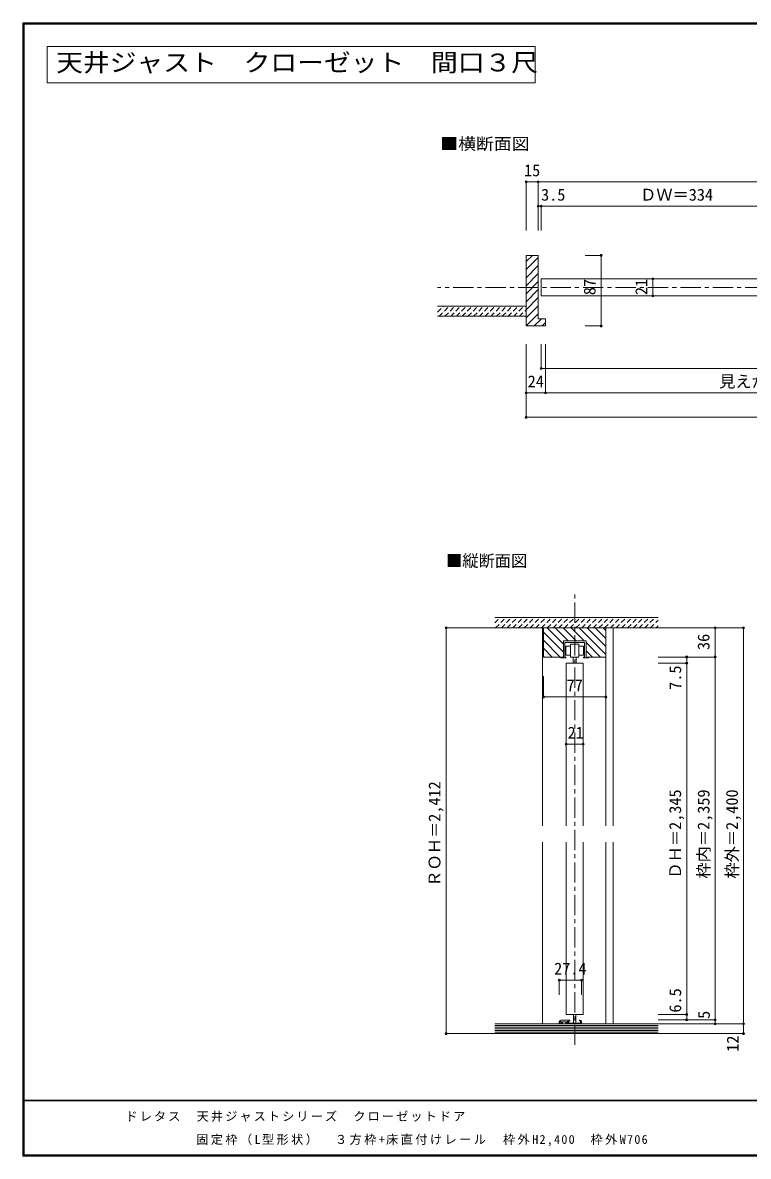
# Model space of a CAD drawing. Units: millimetres at full size, sheet at 1:5. Extents: x -973 to 977, y -718 to 696.
# Drawn here: x -973 to -79, y -701 to 696 of the extents above; entities that cross this region are included whole.
import ezdxf
from ezdxf.enums import TextEntityAlignment as Align

# ---------------------------------------------------------------- set-up
doc = ezdxf.new("R2010")
doc.units = ezdxf.units.MM
doc.header["$LTSCALE"] = 5
doc.header["$PDMODE"] = 32
doc.header["$PDSIZE"] = 2.5
doc.linetypes.add('CHAIN1', pattern=[8, 5, -1, 1, -1])
doc.linetypes.add('DASHED1', pattern=[1.8, 1.2, -0.6])
for name, color, linetype, lineweight in [('0-1_通り芯', 4, 'CHAIN1', 9), ('0-3_仕上げ', 2, 'Continuous', 9), ('0-4_枠', 7, 'Continuous', 9), ('0-6_扉', 6, 'Continuous', 9), ('0-7_金物', 7, 'Continuous', 9), ('0-A_文字', 3, 'Continuous', 9), ('0-B_寸法', 7, 'Continuous', 9), ('0-C_ハッチ', 4, 'DASHED1', 9), ('F-1_枠', 6, 'Continuous', 9)]:
    doc.layers.add(name, color=color, linetype=linetype, lineweight=lineweight)
doc.layers.add('F-A_文字', color=7, linetype='Continuous')
doc.styles.add('ＭＳ ゴシック', font='')
doc.styles.get('ＭＳ ゴシック').set_extended_font_data('MS Gothic')

msp = doc.modelspace()

# ---------------------------------------------------------------- linework, layer by layer
at = {"layer": '0-1_通り芯'}
for p, q in [((462.144, 369.656), (-462.233, 369.656)), ((-293.097, -563.638), (-293.097, -4.667))]:
    msp.add_line(p, q, dxfattribs=at)
at = {"layer": '0-3_仕上げ'}
for p, q in [((-353, 346.656), (-462.233, 346.656)), ((-353, 334.156), (-462.233, 334.156)), ((-190.097, -37.167), (-391.597, -37.167)), ((-190.097, -49.667), (-391.597, -49.667)), ((-190.097, -537.667), (-391.597, -537.667)), ((-391.597, -549.667), (-190.097, -549.667))]:
    msp.add_line(p, q, dxfattribs=at)
at = {"layer": '0-3_仕上げ', "color": 7}
for p, q in [((-391.597, -539.667), (-190.097, -539.667)), ((-391.597, -541.667), (-190.097, -541.667)), ((-391.597, -543.667), (-190.097, -543.667)), ((-391.597, -545.667), (-190.097, -545.667)), ((-391.597, -547.667), (-190.097, -547.667))]:
    msp.add_line(p, q, dxfattribs=at)
at = {"layer": '0-4_枠', "color": 3}
for p, q in [((-353, 409.156), (-338, 409.156)), ((-338, 331.156), (-338, 409.156)), ((-329, 331.156), (-338, 331.156)), ((-329, 331.156), (-329, 322.156)), ((-331.597, -49.667), (-331.597, -85.667)), ((-331.597, -49.667), (-254.597, -49.667)), ((-254.597, -49.667), (-254.597, -85.667)), ((-307.097, -65.667), (-279.097, -65.667)), ((-307.097, -85.667), (-307.097, -65.667)), ((-279.097, -65.667), (-279.097, -85.667)), ((-331.597, -85.667), (-307.097, -85.667)), ((-254.597, -85.667), (-279.097, -85.667))]:
    msp.add_line(p, q, dxfattribs=at)
at = {"layer": '0-4_枠', "color": 4}
for p, q in [((-353, 401.44), (-345.284, 409.156)), ((-353, 391.541), (-338, 406.541)), ((-353, 381.641), (-338, 396.641)), ((-353, 371.742), (-338, 386.742)), ((-353, 361.842), (-338, 376.842)), ((-353, 351.943), (-338, 366.943)), ((-353, 342.043), (-338, 357.043)), ((-353, 332.144), (-338, 347.144)), ((-353, 322.244), (-338, 337.244)), ((-343.188, 322.156), (-334.188, 331.156)), ((-333.289, 322.156), (-329, 326.445)), ((-331.597, -49.667), (-332.597, -49.667)), ((-332.597, -293.667), (-332.597, -49.667)), ((-254.597, -293.667), (-254.597, -49.667)), ((-254.597, -49.667), (-245.597, -49.667)), ((-245.597, -293.667), (-245.597, -49.667)), ((-332.597, -537.667), (-332.597, -313.667)), ((-254.597, -537.667), (-254.597, -313.667)), ((-245.597, -537.667), (-245.597, -313.667))]:
    msp.add_line(p, q, dxfattribs=at)
at = {"layer": '0-4_枠'}
for p, q in [((-312.097, -537.667), (-312.097, -534.967)), ((-312.097, -537.667), (-311.097, -537.667)), ((-311.097, -537.667), (-311.097, -534.924)), ((-310.097, -532.967), (-306.397, -532.967)), ((-309.197, -537.667), (-308.097, -537.667)), ((-308.097, -537.667), (-308.097, -535.067)), ((-307.997, -534.967), (-304.197, -534.967)), ((-306.097, -533.267), (-306.397, -532.967)), ((-306.097, -533.267), (-305.797, -532.967)), ((-299.497, -532.967), (-305.797, -532.967)), ((-304.097, -537.667), (-304.097, -535.067)), ((-304.097, -537.667), (-302.997, -537.667)), ((-302.997, -537.667), (-302.997, -535.741)), ((-302.909, -535.529), (-301.909, -534.529)), ((-301.397, -534.741), (-301.397, -536.667)), ((-300.397, -537.667), (-284.697, -537.667)), ((-300.297, -534.267), (-300.297, -536.267)), ((-299.397, -533.967), (-299.997, -533.967)), ((-299.797, -536.767), (-293.397, -536.767)), ((-299.197, -533.267), (-299.197, -533.767)), ((-293.097, -537.067), (-293.397, -536.767)), ((-286.997, -533.267), (-286.997, -533.767)), ((-286.797, -533.967), (-286.197, -533.967)), ((-285.897, -534.267), (-285.897, -536.267)), ((-284.697, -534.967), (-284.697, -537.667))]:
    msp.add_line(p, q, dxfattribs=at)
at = {"layer": '0-4_枠', "color": 3}
msp.add_lwpolyline([(-329, 322.156), (-353, 322.156), (-353, 409.156)], dxfattribs=at)
at = {"layer": '0-4_枠'}
for points in [[(-309.197, -537.667), (-309.197, -535.617), (-310.243, -534.57)], [(-293.097, -537.067), (-292.797, -536.767), (-286.397, -536.767)]]:
    msp.add_lwpolyline(points, dxfattribs=at)
for centre, radius, start, end in [((-310.097, -534.967), 2, 90, 180), ((-310.597, -534.924), 0.5, 45, 180), ((-307.997, -535.067), 0.1, 90, 180), ((-304.197, -535.067), 0.1, 0, 90), ((-302.697, -535.741), 0.3, 135, 180), ((-301.697, -534.741), 0.3, 360, 135), ((-300.397, -536.667), 1, 180, 270), ((-299.997, -534.267), 0.3, 90, 180), ((-299.797, -536.267), 0.5, 180, 270), ((-299.497, -533.267), 0.3, 360, 90), ((-299.397, -533.767), 0.2, 270, 360), ((-286.697, -533.267), 0.3, 90, 180), ((-286.797, -533.767), 0.2, 180, 270), ((-286.697, -534.967), 2, 360, 90), ((-286.397, -536.267), 0.5, 270, 0), ((-286.197, -534.267), 0.3, 0, 90)]:
    msp.add_arc(centre, radius, start, end, dxfattribs=at)
at = {"layer": '0-6_扉'}
for p, q in [((-334.5, 380.156), (-0.5, 380.156)), ((-334.5, 380.156), (-334.5, 359.156)), ((-334.5, 359.156), (-0.5, 359.156)), ((-303.597, -93.167), (-303.597, -293.667)), ((-303.597, -93.167), (-282.597, -93.167)), ((-282.597, -93.167), (-282.597, -293.667)), ((-303.597, -313.667), (-303.597, -526.167)), ((-282.597, -313.667), (-282.597, -526.167)), ((-303.597, -526.167), (-282.597, -526.167))]:
    msp.add_line(p, q, dxfattribs=at)
at = {"layer": '0-7_金物'}
for p, q in [((-305.097, -67.667), (-305.097, -85.667)), ((-281.097, -67.667), (-305.097, -67.667)), ((-281.097, -85.667), (-281.097, -67.667)), ((-304.067, -72.465), (-304.067, -83.465)), ((-298.097, -72.465), (-304.067, -72.465)), ((-304.067, -83.465), (-298.097, -83.465)), ((-288.097, -83.465), (-282.067, -83.465)), ((-307.097, -85.667), (-310.097, -85.667)), ((-310.097, -85.667), (-310.097, -86.667)), ((-303.93, -86.667), (-310.097, -86.667)), ((-305.097, -85.667), (-303.93, -85.667)), ((-303.93, -86.667), (-303.93, -85.667)), ((-298.097, -85.667), (-288.097, -85.667)), ((-295.097, -85.667), (-295.097, -93.167)), ((-295.097, -93.167), (-291.097, -93.167)), ((-291.097, -93.167), (-291.097, -85.667)), ((-282.395, -86.667), (-276.097, -86.667)), ((-279.097, -85.667), (-276.097, -85.667)), ((-276.097, -85.667), (-276.097, -86.667)), ((-294.597, -526.209), (-294.597, -536.767)), ((-291.597, -526.209), (-291.597, -536.767)), ((-291.597, -536.767), (-294.597, -536.767))]:
    msp.add_line(p, q, dxfattribs=at)
for points in [[(-288.097, -85.667), (-288.097, -69.667), (-298.097, -69.667), (-298.097, -85.667)], [(-282.067, -83.465), (-282.067, -72.465), (-288.097, -72.465)], [(-282.395, -86.667), (-282.395, -85.667), (-281.097, -85.667)]]:
    msp.add_lwpolyline(points, dxfattribs=at)
at = {"layer": '0-A_文字'}
for p, q in [((-943.333, 621.667), (-943.333, 666.667)), ((-943.333, 666.667), (-341.667, 666.667)), ((-341.667, 621.667), (-341.667, 666.667)), ((-943.333, 621.667), (-341.667, 621.667))]:
    msp.add_line(p, q, dxfattribs=at)
at = {"layer": '0-A_文字', "color": 4}
for p, q in [((-284.697, -483.767), (-312.097, -483.767)), ((-312.097, -483.767), (-312.097, -501.787)), ((-284.697, -483.767), (-284.697, -501.787))]:
    msp.add_line(p, q, dxfattribs=at)
at = {"layer": '0-A_文字', "color": 7}
for p in [(-312.097, -483.767), (-284.697, -483.767)]:
    msp.add_point(p, dxfattribs=at)
at = {"layer": '0-B_寸法', "color": 4}
for p, q in [((-353, 499.656), (-338, 499.656)), ((-353, 499.656), (-353, 439.656)), ((-338, 499.656), (338, 499.656)), ((-338, 499.656), (-338, 439.656)), ((-338, 469.656), (-334.5, 469.656)), ((-334.5, 469.656), (-334.5, 439.656)), ((-334.5, 469.656), (-0.5, 469.656)), ((-280.262, 409.156), (-260.466, 409.156)), ((-260.466, 322.156), (-260.466, 409.156)), ((-196.865, 359.156), (-196.865, 380.156)), ((-280.262, 322.156), (-260.466, 322.156)), ((-353, 209.656), (-353, 299.656)), ((-334.5, 269.656), (-334.5, 299.656)), ((-329, 239.656), (-329, 299.656)), ((-334.5, 269.656), (334.5, 269.656)), ((-353, 239.656), (-329, 239.656)), ((-329, 239.656), (329, 239.656)), ((-353, 209.656), (353, 209.656)), ((-451.597, -49.667), (-451.597, -549.667)), ((-451.597, -49.667), (-391.597, -49.667)), ((-190.097, -49.667), (-85.097, -49.667)), ((-120.097, -537.667), (-120.097, -49.667)), ((-85.097, -549.667), (-85.097, -49.667)), ((-190.097, -85.667), (-155.097, -85.667)), ((-190.097, -93.167), (-155.097, -93.167)), ((-155.097, -85.667), (-120.097, -85.667)), ((-155.097, -532.667), (-155.097, -85.667)), ((-331.597, -134.914), (-331.597, -109.295)), ((-254.597, -134.914), (-254.597, -109.295)), ((-254.597, -134.914), (-331.597, -134.914)), ((-303.597, -179.124), (-303.597, -193.163)), ((-282.597, -179.124), (-282.597, -193.163)), ((-282.597, -193.163), (-303.597, -193.163)), ((-190.097, -526.167), (-155.097, -526.167)), ((-190.097, -532.667), (-120.097, -532.667)), ((-190.097, -537.667), (-85.097, -537.667)), ((-391.597, -549.667), (-451.597, -549.667)), ((-190.097, -549.667), (-85.097, -549.667))]:
    msp.add_line(p, q, dxfattribs=at)
at = {"layer": '0-B_寸法'}
for p in [(-353, 499.656), (-338, 499.656), (-338, 469.656), (-334.5, 469.656), (-260.466, 409.156), (-196.865, 380.156), (-196.865, 359.156), (-260.466, 322.156), (-334.5, 269.656), (-353, 239.656), (-329, 239.656), (-353, 209.656), (-451.597, -49.667), (-120.097, -49.667), (-85.097, -49.667), (-155.097, -85.667), (-155.097, -93.167), (-120.097, -85.667), (-331.597, -134.914), (-254.597, -134.914), (-303.597, -193.163), (-282.597, -193.163), (-155.097, -526.167), (-155.097, -532.667), (-120.097, -532.667), (-120.097, -537.667), (-85.097, -537.667), (-451.597, -549.667), (-85.097, -549.667)]:
    msp.add_point(p, dxfattribs=at)
at = {"layer": '0-C_ハッチ'}
for p, q in [((-462, 346.364), (-461.707, 346.656)), ((-462, 339.293), (-454.636, 346.656)), ((-460.065, 334.156), (-447.565, 346.656)), ((-452.994, 334.156), (-440.494, 346.656)), ((-445.923, 334.156), (-433.423, 346.656)), ((-438.852, 334.156), (-426.352, 346.656)), ((-431.781, 334.156), (-419.281, 346.656)), ((-424.71, 334.156), (-412.21, 346.656)), ((-417.639, 334.156), (-405.139, 346.656)), ((-410.568, 334.156), (-398.068, 346.656)), ((-403.497, 334.156), (-390.997, 346.656)), ((-396.426, 334.156), (-383.926, 346.656)), ((-389.355, 334.156), (-376.855, 346.656)), ((-382.284, 334.156), (-369.784, 346.656)), ((-375.213, 334.156), (-362.712, 346.656)), ((-368.141, 334.156), (-355.641, 346.656)), ((-361.07, 334.156), (-353, 342.227)), ((-353.999, 334.156), (-353, 335.156)), ((-391.597, -43.647), (-385.117, -37.167)), ((-390.545, -49.667), (-378.045, -37.167)), ((-383.474, -49.667), (-370.974, -37.167)), ((-376.403, -49.667), (-363.903, -37.167)), ((-369.332, -49.667), (-356.832, -37.167)), ((-362.261, -49.667), (-349.761, -37.167)), ((-355.19, -49.667), (-342.69, -37.167)), ((-348.119, -49.667), (-335.619, -37.167)), ((-341.048, -49.667), (-328.548, -37.167)), ((-333.977, -49.667), (-321.477, -37.167)), ((-326.906, -49.667), (-314.406, -37.167)), ((-319.835, -49.667), (-307.335, -37.167)), ((-312.764, -49.667), (-300.264, -37.167)), ((-305.693, -49.667), (-293.193, -37.167)), ((-298.622, -49.667), (-286.122, -37.167)), ((-291.551, -49.667), (-279.051, -37.167)), ((-284.479, -49.667), (-271.979, -37.167)), ((-277.408, -49.667), (-264.908, -37.167)), ((-270.337, -49.667), (-257.837, -37.167)), ((-263.266, -49.667), (-250.766, -37.167)), ((-256.195, -49.667), (-243.695, -37.167)), ((-249.124, -49.667), (-236.624, -37.167)), ((-242.053, -49.667), (-229.553, -37.167)), ((-234.982, -49.667), (-222.482, -37.167)), ((-227.911, -49.667), (-215.411, -37.167)), ((-220.84, -49.667), (-208.34, -37.167)), ((-213.769, -49.667), (-201.269, -37.167)), ((-206.698, -49.667), (-194.198, -37.167)), ((-199.627, -49.667), (-190.097, -40.137)), ((-192.556, -49.667), (-190.097, -47.208))]:
    msp.add_line(p, q, dxfattribs=at)
at = {"layer": '0-C_ハッチ', "linetype": 'Continuous'}
for p, q in [((-307.097, -79.585), (-331.597, -55.085)), ((-307.097, -69.685), (-327.116, -49.667)), ((-301.216, -65.667), (-317.216, -49.667)), ((-291.317, -65.667), (-307.317, -49.667)), ((-281.417, -65.667), (-297.417, -49.667)), ((-254.597, -82.588), (-287.518, -49.667)), ((-254.597, -72.688), (-277.618, -49.667)), ((-254.597, -62.789), (-267.719, -49.667)), ((-254.597, -52.889), (-257.819, -49.667)), ((-310.915, -85.667), (-331.597, -64.985)), ((-261.417, -85.667), (-279.097, -67.987)), ((-320.814, -85.667), (-331.597, -74.884)), ((-271.317, -85.667), (-279.097, -77.886)), ((-330.714, -85.667), (-331.597, -84.784))]:
    msp.add_line(p, q, dxfattribs=at)
at = {"layer": 'F-1_枠'}
for p, q in [((-973.347, 695.833), (-973.347, -700.833)), ((-973.347, 695.833), (976.653, 695.833)), ((-973.347, 695), (976.653, 695)), ((-973.347, 694.167), (976.653, 694.167)), ((-972.514, 695.833), (-972.514, -700.833)), ((-971.68, 695.833), (-971.68, -700.833)), ((976.653, -631.667), (-973.347, -631.667)), ((976.653, -632.5), (-973.347, -632.5)), ((976.653, -699.167), (-973.347, -699.167)), ((976.653, -700), (-973.347, -700)), ((976.653, -700.833), (-973.347, -700.833))]:
    msp.add_line(p, q, dxfattribs=at)

# ---------------------------------------------------------------- texts
at = {"layer": '0-A_文字', "style": 'ＭＳ ゴシック', "width": 1.1}
msp.add_text('天井ジャスト\u3000クローゼット\u3000間口３尺', height=21.99, dxfattribs=at).set_placement((-932.083, 629.167), align=Align.BOTTOM_LEFT)
at = {"layer": '0-A_文字', "color": 7, "style": 'ＭＳ ゴシック', "width": 1.1}
msp.add_text('■横断面図', height=14.66, dxfattribs=at).set_placement((-458.752, 534.908), align=Align.BOTTOM_LEFT)
at = {"layer": '0-A_文字', "color": 7, "style": 'ＭＳ ゴシック'}
for s, p in [('■縦断面図', (-451.597, 21.108)), ('27.4', (-318.397, -481.267))]:
    msp.add_text(s, height=14.66, dxfattribs=at).set_placement(p, align=Align.BOTTOM_LEFT)
at = {"layer": '0-B_寸法', "style": 'ＭＳ ゴシック'}
for s, p in [('15', (-355.5, 502.156)), ('3.5', (-334.5, 472.156)), ('ＤＷ＝334', (-212.5, 472.156)), ('24', (-351, 242.156)), ('見えがかり枠内寸法＝658', (-115, 242.156)), ('77', (-303.097, -132.414)), ('21', (-301.847, -190.663))]:
    msp.add_text(s, height=14.66, dxfattribs=at).set_placement(p, align=Align.BOTTOM_LEFT)
for s, p in [('87', (-262.967, 360.156)), ('21', (-199.365, 360.281)), ('36', (-122.597, -77.042)), ('7.5', (-157.502, -126.047)), ('ＲＯＨ＝2,412', (-454.097, -368.667)), ('ＤＨ＝2,345', (-157.597, -358.667)), ('枠内＝2,359', (-122.597, -358.667)), ('枠外＝2,400', (-87.597, -358.667)), ('6.5', (-157.508, -523.724)), ('5', (-122.201, -531.487)), ('12', (-86.688, -572.024))]:
    msp.add_text(s, height=14.66, rotation=90, dxfattribs=at).set_placement(p, align=Align.BOTTOM_LEFT)
at = {"layer": 'F-A_文字', "char_height": 11, "attachment_point": 7, "style": 'ＭＳ ゴシック'}
for s, insert in [('\\T1.17;ドレタス\u3000天井ジャストシリーズ\u3000クローゼットドア', (-846.68, -658.333)), ('\\T1.2;固定枠（L型形状）\u3000３方枠+床直付けレール\u3000枠外H2,400\u3000枠外W706', (-759.54, -688.333))]:
    msp.add_mtext(s, dxfattribs=dict(at, insert=insert))

doc.saveas('drawing.dxf')
